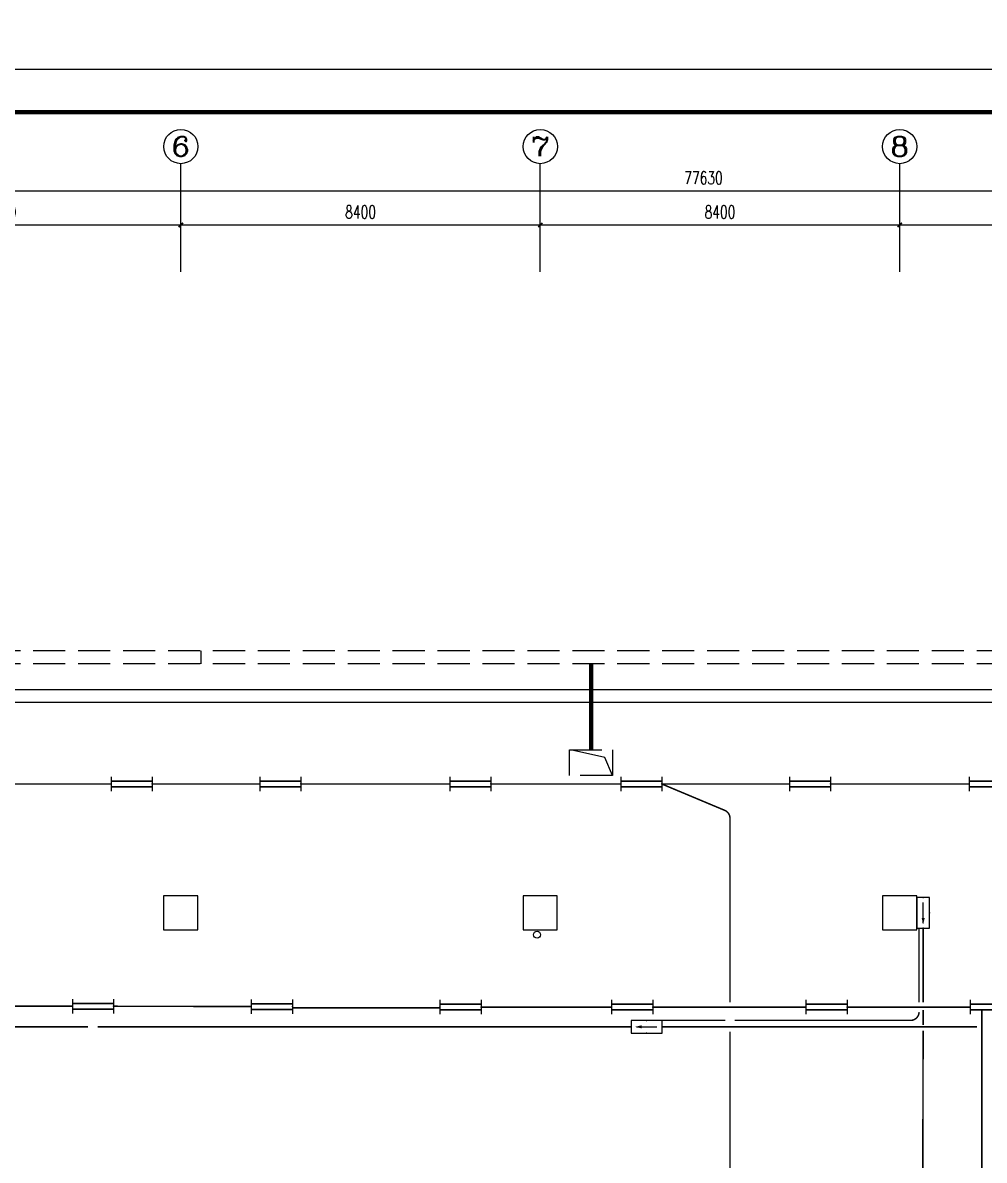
# Model space of a CAD drawing. Extents: x 2166032 to 5302137, y 581493 to 2416206.
# Drawn here: x 2469187 to 2491657, y 1275683 to 1302278 of the extents above; entities that cross this region are included whole.
import ezdxf
from ezdxf.enums import TextEntityAlignment as Align

# ---------------------------------------------------------------- set-up
doc = ezdxf.new("R2010")
doc.units = 0
doc.header["$LTSCALE"] = 1000
doc.header["$MEASUREMENT"] = 0
doc.linetypes.add('DASH', pattern=[0.35, 0.25, -0.1])
for name, color, linetype in [('AXIS', 3, 'Continuous'), ('AXIS_TEXT', 7, 'Continuous'), ('COLUMN', 2, 'Continuous'), ('EQUIP-照明', 3, 'Continuous'), ('PUB_TITLE', 137, 'Continuous'), ('TEL_TEXT', 7, 'Continuous'), ('WALL', 8, 'Continuous'), ('WIRE-应急', 6, 'DASH'), ('WIRE-照明', 1, 'Continuous'), ('地沟', 8, 'Continuous'), ('屋面', 151, 'Continuous')]:
    doc.layers.add(name, color=color, linetype=linetype)
doc.styles.add('_TCH_AXIS', font='complex_.ttf')
doc.styles.add('_TEL_DIM', font='@tssdeng.shx', dxfattribs={"width": 0.8, "height": 3.5, "bigfont": '!tssdchn.shx'})
doc.styles.add('COMPLEX', font='complex_.ttf')
doc.styles.add('DIM_FONT', font='simplex_.ttf', dxfattribs={"width": 0.7})
doc.styles.get("Standard").update_dxf_attribs({"font": 'tssdeng.shx', "bigfont": 'tssdchn.shx'})
doc.dimstyles.new('DIMN', dxfattribs={"dimtxt": 300, "dimasz": 100, "dimexe": 250, "dimexo": 300, "dimgap": 150, "dimtad": 1, "dimdec": 0, "dimzin": 0, "dimdsep": 46, "dimtxsty": 'DIM_FONT', "dimblk": 'ARCHTICK', "dimcen": 0.09, "dimclrt": 7, "dimazin": 2, "dimtfac": 1, "dimtdec": 0, "dimtix": 1, "dimtmove": 2, "dimatfit": 3, "dimldrblk": 'ARCHTICK', "dimfxl": 1, "dimtolj": 1, "dimtzin": 0, "dimarcsym": 0})

# ---------------------------------------------------------------- blocks, each defined once
blk = doc.blocks.new('$equip$00001160')
for p, q in [((-1.2, 0.417), (-1.2, -0.417)), ((-1.2, 0.167), (1.2, 0.167)), ((1.2, 0.417), (1.2, -0.417)), ((-1.2, -0.167), (1.2, -0.167))]:
    blk.add_line(p, q)
at = {"const_width": 0.1}
for points in [[(-1.2, 0.167), (1.2, 0.167)], [(-1.2, -0.167), (1.2, -0.167)]]:
    blk.add_lwpolyline(points, dxfattribs=at)
at = {"layer": 'EQUIP-照明'}
for p in [(-1.2, 0), (0, 0.167), (1.2, 0), (0, -0.167)]:
    blk.add_point(p, dxfattribs=at)
at = {"layer": 'EQUIP-照明', "flags": 9}
blk.add_attdef('A', (0, 0), '', height=0.00002, dxfattribs=at)
blk = doc.blocks.new('$equip$00001686')
for p, q in [((0.72, 0.6), (-0.72, 0.6)), ((-0.72, 0.6), (-0.72, 0)), ((0.72, 0), (0.72, 0.6)), ((-0.72, 0), (0.72, 0))]:
    blk.add_line(p, q)
at = {"color": 7}
blk.add_line((-0.48, 0.3), (0.48, 0.3), dxfattribs=at)
for p in [(0, 0.6), (-0.72, 0.3), (0, 0), (0.72, 0.3)]:
    blk.add_point(p)
blk.add_solid([(-0.24, 0.228), (-0.528, 0.3), (-0.24, 0.372)])
at = {"layer": 'TEL_TEXT', "style": '_TEL_DIM', "flags": 1}
blk.add_attdef('A', text='', height=0.00002, dxfattribs=at).set_placement((0, 0), align=Align.MIDDLE_CENTER)
blk = doc.blocks.new('_ArchTick')
at = {"color": 0, "linetype": 'ByBlock', "const_width": 0.4}
blk.add_lwpolyline([(-0.5, -0.5), (0.5, 0.5)], dxfattribs=at)
blk = doc.blocks.new('*D2770')
at = {"layer": 'AXIS', "color": 0, "lineweight": -2}
for p, q in [((2464482, 1296848), (2464482, 1297800)), ((2472882, 1296848), (2472882, 1297800)), ((2464482, 1297550), (2472882, 1297550))]:
    blk.add_line(p, q, dxfattribs=at)
at = {"layer": 'Defpoints', "color": 0}
for p in [(2472882, 1297550), (2464482, 1296548), (2472882, 1296548)]:
    blk.add_point(p, dxfattribs=at)
at = {"layer": 'AXIS', "color": 0, "lineweight": -2, "xscale": 100, "yscale": 100, "zscale": 100, "rotation": 180}
blk.add_blockref('_ArchTick', (2464482, 1297550), dxfattribs=at)
at = {"layer": 'AXIS', "color": 0, "lineweight": -2, "xscale": 100, "yscale": 100, "zscale": 100}
blk.add_blockref('_ArchTick', (2472882, 1297550), dxfattribs=at)
at = {"layer": 'AXIS', "color": 7, "insert": (2468682, 1297854), "char_height": 300, "attachment_point": 5, "style": 'DIM_FONT'}
blk.add_mtext('\\A1;8400', dxfattribs=at)
blk = doc.blocks.new('*D2771')
at = {"layer": 'AXIS', "color": 0, "lineweight": -2}
for p, q in [((2472882, 1296848), (2472882, 1297800)), ((2481282, 1296848), (2481282, 1297800)), ((2472882, 1297550), (2481282, 1297550))]:
    blk.add_line(p, q, dxfattribs=at)
at = {"layer": 'Defpoints', "color": 0}
for p in [(2481282, 1297550), (2472882, 1296548), (2481282, 1296548)]:
    blk.add_point(p, dxfattribs=at)
at = {"layer": 'AXIS', "color": 0, "lineweight": -2, "xscale": 100, "yscale": 100, "zscale": 100, "rotation": 180}
blk.add_blockref('_ArchTick', (2472882, 1297550), dxfattribs=at)
at = {"layer": 'AXIS', "color": 0, "lineweight": -2, "xscale": 100, "yscale": 100, "zscale": 100}
blk.add_blockref('_ArchTick', (2481282, 1297550), dxfattribs=at)
at = {"layer": 'AXIS', "color": 7, "insert": (2477082, 1297854), "char_height": 300, "attachment_point": 5, "style": 'DIM_FONT'}
blk.add_mtext('\\A1;8400', dxfattribs=at)
blk = doc.blocks.new('*D2772')
at = {"layer": 'AXIS', "color": 0, "lineweight": -2}
for p, q in [((2481282, 1296848), (2481282, 1297800)), ((2489682, 1296848), (2489682, 1297800)), ((2481282, 1297550), (2489682, 1297550))]:
    blk.add_line(p, q, dxfattribs=at)
at = {"layer": 'Defpoints', "color": 0}
for p in [(2489682, 1297550), (2481282, 1296548), (2489682, 1296548)]:
    blk.add_point(p, dxfattribs=at)
at = {"layer": 'AXIS', "color": 0, "lineweight": -2, "xscale": 100, "yscale": 100, "zscale": 100, "rotation": 180}
blk.add_blockref('_ArchTick', (2481282, 1297550), dxfattribs=at)
at = {"layer": 'AXIS', "color": 0, "lineweight": -2, "xscale": 100, "yscale": 100, "zscale": 100}
blk.add_blockref('_ArchTick', (2489682, 1297550), dxfattribs=at)
at = {"layer": 'AXIS', "color": 7, "insert": (2485482, 1297854), "char_height": 300, "attachment_point": 5, "style": 'DIM_FONT'}
blk.add_mtext('\\A1;8400', dxfattribs=at)
blk = doc.blocks.new('*D2773')
at = {"layer": 'AXIS', "color": 0, "lineweight": -2}
for p, q in [((2489682, 1296848), (2489682, 1297800)), ((2498082, 1296848), (2498082, 1297800)), ((2489682, 1297550), (2498082, 1297550))]:
    blk.add_line(p, q, dxfattribs=at)
at = {"layer": 'Defpoints', "color": 0}
for p in [(2498082, 1297550), (2489682, 1296548), (2498082, 1296548)]:
    blk.add_point(p, dxfattribs=at)
at = {"layer": 'AXIS', "color": 0, "lineweight": -2, "xscale": 100, "yscale": 100, "zscale": 100, "rotation": 180}
blk.add_blockref('_ArchTick', (2489682, 1297550), dxfattribs=at)
at = {"layer": 'AXIS', "color": 0, "lineweight": -2, "xscale": 100, "yscale": 100, "zscale": 100}
blk.add_blockref('_ArchTick', (2498082, 1297550), dxfattribs=at)
at = {"layer": 'AXIS', "color": 7, "insert": (2493882, 1297854), "char_height": 300, "attachment_point": 5, "style": 'DIM_FONT'}
blk.add_mtext('\\A1;8400', dxfattribs=at)
blk = doc.blocks.new('*D2779')
at = {"layer": 'AXIS', "color": 0, "lineweight": -2}
for p, q in [((2446282, 1297148), (2446282, 1298600)), ((2523912, 1297148), (2523912, 1298600)), ((2446282, 1298350), (2523912, 1298350))]:
    blk.add_line(p, q, dxfattribs=at)
at = {"layer": 'Defpoints', "color": 0}
for p in [(2523912, 1298350), (2446282, 1296848), (2523912, 1296848)]:
    blk.add_point(p, dxfattribs=at)
at = {"layer": 'AXIS', "color": 0, "lineweight": -2, "xscale": 100, "yscale": 100, "zscale": 100, "rotation": 180}
blk.add_blockref('_ArchTick', (2446282, 1298350), dxfattribs=at)
at = {"layer": 'AXIS', "color": 0, "lineweight": -2, "xscale": 100, "yscale": 100, "zscale": 100}
blk.add_blockref('_ArchTick', (2523912, 1298350), dxfattribs=at)
at = {"layer": 'AXIS', "color": 7, "insert": (2485097, 1298651), "char_height": 300, "attachment_point": 5, "style": 'DIM_FONT'}
blk.add_mtext('\\A1;77630', dxfattribs=at)
blk = doc.blocks.new('_AXISO')
blk.add_circle((0, 0), 0.5)
at = {"layer": 'AXIS_TEXT', "style": 'COMPLEX', "width": 1.171875}
blk.add_attdef('A', text='', height=0.56, dxfattribs=at).set_placement((-0.25, -0.28), (0.25, -0.28), align=Align.FIT)

msp = doc.modelspace()

# ---------------------------------------------------------------- linework, layer by layer
msp.add_circle((2604640.5, 1020101.3), 438608.5)
at = {"layer": 'AXIS'}
for p, q in [((2472881.7, 1296452.3), (2472881.7, 1298983.4)), ((2481281.7, 1296452.3), (2481281.7, 1298983.4)), ((2489681.7, 1296452.3), (2489681.7, 1298983.4))]:
    msp.add_line(p, q, dxfattribs=at)
at = {"layer": 'COLUMN'}
for p, q in [((2473280.1, 1281867.4), (2472480.1, 1281867.4)), ((2472480.1, 1281867.4), (2472480.1, 1281067.4)), ((2473280.1, 1281067.4), (2473280.1, 1281867.4)), ((2481680.1, 1281867.4), (2480880.1, 1281867.4)), ((2480880.1, 1281867.4), (2480880.1, 1281067.4)), ((2481680.1, 1281067.4), (2481680.1, 1281867.4)), ((2490080.1, 1281867.4), (2489280.1, 1281867.4)), ((2489280.1, 1281867.4), (2489280.1, 1281067.4)), ((2490080.1, 1281067.4), (2490080.1, 1281867.4)), ((2472480.1, 1281067.4), (2473280.1, 1281067.4)), ((2480880.1, 1281067.4), (2481680.1, 1281067.4)), ((2489280.1, 1281067.4), (2490080.1, 1281067.4))]:
    msp.add_line(p, q, dxfattribs=at)
at = {"layer": 'PUB_TITLE'}
msp.add_lwpolyline([(2433582.7, 1241787.6), (2538682.7, 1241787.6), (2538682.7, 1301187.6), (2433582.7, 1301187.6)], close=True, dxfattribs=at)
at = {"layer": 'PUB_TITLE', "const_width": 100}
msp.add_lwpolyline([(2436082.7, 1242787.6), (2537682.7, 1242787.6), (2537682.7, 1300187.6), (2436082.7, 1300187.6)], close=True, dxfattribs=at)
at = {"layer": 'WALL'}
for p, q in [((2464381.7, 1286692.4), (2500881.7, 1286692.4)), ((2464481.7, 1286392.4), (2500781.7, 1286392.4))]:
    msp.add_line(p, q, dxfattribs=at)
at = {"layer": 'WIRE-应急', "linetype": 'DASH', "const_width": 35}
for points in [[(2490133.8, 1281107.4), (2490133.8, 1279371.5)], [(2490230.1, 1281107.4), (2490230.1, 1279372.1)], [(2484127.4, 1278952.8), (2485602.5, 1278952.8)], [(2490230.1, 1279192.6), (2490230.1, 1278848.9)], [(2483407.4, 1278802.8), (2470939.8, 1278802.8)], [(2484127.4, 1278802.8), (2491488, 1278802.8)], [(2490219.6, 1275220.9), (2490229.5, 1278715.4)]]:
    msp.add_lwpolyline(points, dxfattribs=at)
for points in [[(2490133.8, 1279146.5), (2490133.8, 1279152.8, -0.4142136), (2489933.8, 1278952.8), (2485827.5, 1278952.8)], [(2470714.8, 1278802.8), (2468931.7, 1278802.8, 0.4142136), (2468731.7, 1278602.8), (2468731.7, 1277385.1)]]:
    msp.add_lwpolyline(points, format="xyb", dxfattribs=at)
at = {"layer": 'WIRE-照明', "linetype": 'Continuous', "const_width": 35}
for points in [[(2467995, 1284479.9), (2471251.8, 1284479.9)], [(2472211.8, 1284479.9), (2474729.2, 1284479.9)], [(2475689.2, 1284479.9), (2479168.3, 1284479.9)], [(2480128.3, 1284479.9), (2483162.4, 1284479.9)], [(2484122.4, 1284479.9), (2487106.8, 1284479.9)], [(2488066.8, 1284479.9), (2491301.7, 1284479.9)], [(2470347.3, 1279283.8), (2468732.9, 1279283.8)], [(2471307.3, 1279283.8), (2474528.1, 1279276.6)], [(2475488.1, 1279246.9), (2478936.9, 1279246.9)], [(2482948.6, 1279263.5), (2479896.9, 1279263.5)], [(2487490.3, 1279263.5), (2483908.6, 1279263.5)], [(2491330.8, 1279263.5), (2488450.3, 1279263.5)], [(2491600.5, 1278884.4), (2491600.5, 1279196.8)], [(2485715, 1278690.3), (2485715, 1275224.9)], [(2491600.5, 1278690.3), (2491600.5, 1278884.4)], [(2491600.5, 1278690.3), (2491600.5, 1275489.5)]]:
    msp.add_lwpolyline(points, dxfattribs=at)
msp.add_lwpolyline([(2484122.4, 1284479.9), (2485592.3, 1283863.7, -0.3021883), (2485715, 1283679.2), (2485715, 1279371.5)], format="xyb", dxfattribs=at)
at = {"layer": '地沟', "linetype": 'DASH', "ltscale": 3}
for p, q in [((2473358.8, 1287292.4), (2473358.8, 1287592.4)), ((2482789.7, 1285096.5), (2481967.6, 1285280.4)), ((2482967.6, 1284680.4), (2482789.7, 1285096.5))]:
    msp.add_line(p, q, dxfattribs=at)
for points in [[(2503781.7, 1287592.4), (2457604.8, 1287592.4), (2457604.8, 1284421.7)], [(2503781.7, 1287292.4), (2457904.8, 1287292.4), (2457904.8, 1284421.7)]]:
    msp.add_lwpolyline(points, dxfattribs=at)
at = {"layer": '地沟', "linetype": 'DASH', "ltscale": 2, "const_width": 100}
msp.add_lwpolyline([(2482467.6, 1285280.4), (2482467.6, 1287292.4)], dxfattribs=at)
at = {"layer": '地沟', "linetype": 'DASH', "ltscale": 3}
msp.add_lwpolyline([(2482967.6, 1284680.4), (2481967.6, 1284680.4), (2481967.6, 1285280.4), (2482967.6, 1285280.4)], close=True, dxfattribs=at)
at = {"layer": '屋面', "color": 6}
msp.add_circle((2481207, 1280955.9), 80, dxfattribs=at)

# ---------------------------------------------------------------- block references
at = {"layer": 'AXIS'}
ref = msp.add_blockref('_AXISO', (2472881.7, 1299383.4), dxfattribs=dict(at, xscale=800, yscale=800, zscale=800))
ref.add_attrib('A', '6', dxfattribs={"layer": 'AXIS_TEXT', "height": 452.5, "style": '_TCH_AXIS', "width": 1.049113}).set_placement((2472655.4, 1299157.1), (2473107.9, 1299157.1), align=Align.FIT)
ref = msp.add_blockref('_AXISO', (2481281.7, 1299383.4), dxfattribs=dict(at, xscale=800, yscale=800, zscale=800))
ref.add_attrib('A', '7', dxfattribs={"layer": 'AXIS_TEXT', "height": 452.5, "style": '_TCH_AXIS', "width": 1.049113}).set_placement((2481055.4, 1299157.1), (2481507.9, 1299157.1), align=Align.FIT)
ref = msp.add_blockref('_AXISO', (2489681.7, 1299383.4), dxfattribs=dict(at, xscale=800, yscale=800, zscale=800))
ref.add_attrib('A', '8', dxfattribs={"layer": 'AXIS_TEXT', "height": 452.5, "style": '_TCH_AXIS', "width": 1.049113}).set_placement((2489455.4, 1299157.1), (2489907.9, 1299157.1), align=Align.FIT)
at = {"layer": 'EQUIP-照明'}
for name, p, xscale, yscale, zscale in [('$equip$00001160', (2471731.8, 1284479.9), 400, 400, 400), ('$equip$00001160', (2475209.2, 1284479.9), 400, 400, 400), ('$equip$00001160', (2479648.3, 1284479.9), 400, 400, 400), ('$equip$00001160', (2483642.4, 1284479.9), 400, 400, 400), ('$equip$00001160', (2487586.8, 1284479.9), 400, 400, 400), ('$equip$00001160', (2491781.7, 1284479.9), 400, 400, 400), ('$equip$00001160', (2470827.3, 1279283.8), 400, 400, 400), ('$equip$00001160', (2475008.1, 1279276.6), 400, 400, 400), ('$equip$00001160', (2479416.9, 1279263.5), 400, 400, 400), ('$equip$00001160', (2483428.6, 1279263.5), 400, 400, 400), ('$equip$00001160', (2487970.3, 1279263.5), 400, 400, 400), ('$equip$00001160', (2491810.8, 1279263.5), 400, 400, 400), ('$equip$00001686', (2483767.4, 1278652.8), 500, 500, 500)]:
    msp.add_blockref(name, p, dxfattribs=dict(at, xscale=xscale, yscale=yscale, zscale=zscale))
at = {"layer": 'EQUIP-照明', "xscale": 500, "yscale": 500, "zscale": 500, "rotation": 90}
msp.add_blockref('$equip$00001686', (2490380.1, 1281467.4), dxfattribs=at)

# ---------------------------------------------------------------- dimensions: what is measured, and where the dimension line sits
at = {"layer": 'AXIS'}
for p1, p2, distance, picture, middle in [((2446281.7, 1296847.7), (2523911.7, 1296847.7), 1501.9, '*D2779', (2485096.7, 1298650.9)), ((2464481.7, 1296547.7), (2472881.7, 1296547.7), 1001.9, '*D2770', (2468681.7, 1297854.4)), ((2472881.7, 1296547.7), (2481281.7, 1296547.7), 1001.9, '*D2771', (2477081.7, 1297854.4)), ((2481281.7, 1296547.7), (2489681.7, 1296547.7), 1001.9, '*D2772', (2485481.7, 1297854.4)), ((2489681.7, 1296547.7), (2498081.7, 1296547.7), 1001.9, '*D2773', (2493881.7, 1297854.4))]:
    dim = msp.add_aligned_dim(p1=p1, p2=p2, distance=distance, dimstyle='DIMN', dxfattribs=at)
    dim.commit()
    dim.dimension.update_dxf_attribs({"geometry": picture, "text_midpoint": middle})

doc.saveas('drawing.dxf')
